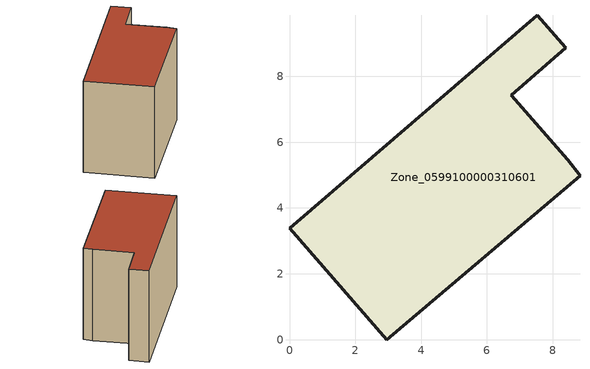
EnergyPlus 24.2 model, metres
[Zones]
Zone_0599100000310601
 floor ground (C_G): 8.45,5.47 8.83,4.97 2.95,0 0,3.38 7.53,9.85 8.39,8.87 6.74,7.43 z0
 wall outside (C_F): 7.53,9.85 0,3.38 2.95,0 8.83,4.97 8.45,5.47 6.74,7.43 8.39,8.87 7.53,9.85 z0:6.42
 roof outside (C_R): 8.83,4.97 8.45,5.47 6.74,7.43 8.39,8.87 7.53,9.85 0,3.38 2.95,0 z6.42
[BUILDING]
Pand.0599100000310601: North Axis=0; Terrain=City; Loads Convergence Tolerance Value=0.04; Temperature Convergence Tolerance Value=0.4; Solar Distribution=FullExterior; Maximum Number of Warmup Days=25; Minimum Number of Warmup Days=1
[Site:Location]
Rotterdam.The.Hague.AP_ZH_NLD Design_Conditions: Latitude=51.96; Longitude=4.45; Time Zone=1; Elevation=-4.5
[SITE:GROUNDTEMPERATURE:BUILDINGSURFACE]
18, 18, 18, 18, 18, 18, 18, 18, 18, 18, 18, 18
[MATERIAL] Thermal Absorptance=0.9; Solar Absorptance=0.7; Visible Absorptance=0.7
Name | Roughness | Thickness | Conductivity | Density | Specific Heat
G.TI.1946 | MediumSmooth | 0.15 | 1 | 540 | 1210
F.TI.1946 | Rough | 0.3 | 0.857143 | 1920 | 840
R.TI.1946 | MediumRough | 0.2 | 0.1 | 1500 | 1000
[CONSTRUCTION]
C_G: G.TI.1946
C_F: F.TI.1946
C_R: R.TI.1946
[ZONE]
Zone_0599100000310601: Type=1; Multiplier=1; Ceiling Height=Autocalculate; Volume=Autocalculate; Floor Area=autocalculate; Part of Total Floor Area=Yes
[ZONEINFILTRATION:DESIGNFLOWRATE]
Infil_Zone_0599100000310601: Zone or ZoneList or Space or SpaceList=Zone_0599100000310601; Schedule=AlwaysOn; Design Flow Rate Calculation Method=Flow/Area; Flow Rate per Floor Area=0.003; Constant Term Coefficient=1; Temperature Term Coefficient=0; Velocity Term Coefficient=0; Velocity Squared Term Coefficient=0
[HVACTEMPLATE:ZONE:IDEALLOADSAIRSYSTEM]
Zone_0599100000310601: Maximum Heating Supply Air Temperature=50; Minimum Cooling Supply Air Temperature=13; Maximum Heating Supply Air Humidity Ratio=0.0156; Minimum Cooling Supply Air Humidity Ratio=0.0077; Heating Limit=NoLimit; Cooling Limit=NoLimit; Dehumidification Control Type=ConstantSensibleHeatRatio; Cooling Sensible Heat Ratio=0.7; Dehumidification Setpoint=60; Humidification Control Type=None; Humidification Setpoint=30; Outdoor Air Method=None; Outdoor Air Flow Rate per Person=0.00944; Outdoor Air Flow Rate per Zone Floor Area=0; Outdoor Air Flow Rate per Zone=0; Demand Controlled Ventilation Type=None; Outdoor Air Economizer Type=NoEconomizer; Heat Recovery Type=None; Sensible Heat Recovery Effectiveness=0.7; Latent Heat Recovery Effectiveness=0.65
[ZONECONTROL:THERMOSTAT]
ThermostatControl_Zone_0599100000310601: Zone or ZoneList=Zone_0599100000310601; Control Type Schedule=DualSetpointControlType; Control 1=Thermostat_Zone_0599100000310601; Temperature Difference Between Cutout And Setpoint=0
[THERMOSTATSETPOINT:DUALSETPOINT]
Thermostat_Zone_0599100000310601: Heating Setpoint Temperature Schedule=HeatingSetpoint_Zone_0599100000310601; Cooling Setpoint Temperature Schedule=CoolingSetpoint_Zone_0599100000310601
[SCHEDULE:COMPACT]
HeatingSetpoint_Zone_0599100000310601: Through: 12/31, For: AllDays, Until: 24:00, 21
CoolingSetpoint_Zone_0599100000310601: Through: 12/31, For: AllDays, Until: 24:00, 24
DualSetpointControlType: Through: 12/31, For: AllDays, Until: 24:00, 4
AlwaysOn: Through: 12/31, For: AllDays, Until: 24:00, 1
